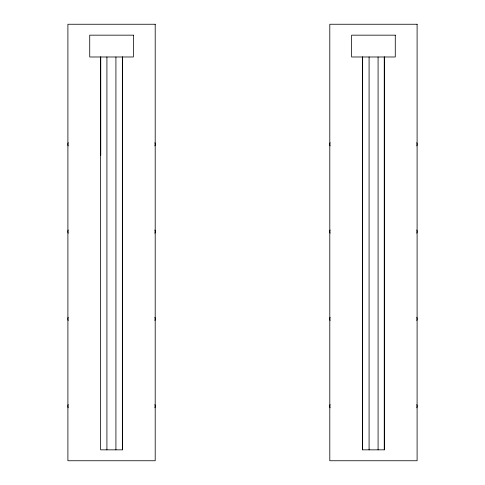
<?xml version="1.0" encoding="UTF-8"?>
<svg xmlns="http://www.w3.org/2000/svg" width="485" height="485" viewBox="0 0 485 485"><rect width="100%" height="100%" fill="white"/><g stroke="black" fill="none" stroke-linecap="round" stroke-linejoin="round"><path stroke-width="0.73" d="M384.362 56.987L384.362 449.837L362.537 449.837L362.537 56.987M384.253 56.987L384.253 449.837M378.082 56.987L378.082 449.837M369.085 56.987L369.085 449.837M362.647 56.987L362.647 449.837M122.462 56.987L122.462 449.837L100.637 449.837L100.637 56.987M122.353 56.987L122.353 449.837M115.915 56.987L115.915 449.837M106.918 56.987L106.918 449.837M100.747 56.987L100.747 155.388M416.791 142.681A4.365 4.365 0 0 1 416.791 145.894M330.109 145.894A4.365 4.365 0 0 1 330.109 142.681M416.791 229.981A4.365 4.365 0 0 1 416.791 233.194M330.109 233.194A4.365 4.365 0 0 1 330.109 229.981M416.791 317.281A4.365 4.365 0 0 1 416.791 320.494M330.109 320.494A4.365 4.365 0 0 1 330.109 317.281M416.791 404.581A4.365 4.365 0 0 1 416.791 407.794M330.109 407.794A4.365 4.365 0 0 1 330.109 404.581M68.209 407.794A4.365 4.365 0 0 1 68.209 404.581M154.891 404.581A4.365 4.365 0 0 1 154.891 407.794M68.209 320.494A4.365 4.365 0 0 1 68.209 317.281M154.891 317.281A4.365 4.365 0 0 1 154.891 320.494M68.209 233.194A4.365 4.365 0 0 1 68.209 229.981M154.891 229.981A4.365 4.365 0 0 1 154.891 233.194M68.209 145.894A4.365 4.365 0 0 1 68.209 142.681M154.891 142.681A4.365 4.365 0 0 1 154.891 145.894M155.2 24.25L67.9 24.25L67.9 460.75L155.2 460.75L155.2 24.25M417.1 24.25L329.8 24.25L329.8 460.75L417.1 460.75L417.1 24.25M133.375 35.162L89.725 35.162L89.725 56.987L133.375 56.987L133.375 35.162M395.275 35.162L351.625 35.162L351.625 56.987L395.275 56.987L395.275 35.162"/></g></svg>
